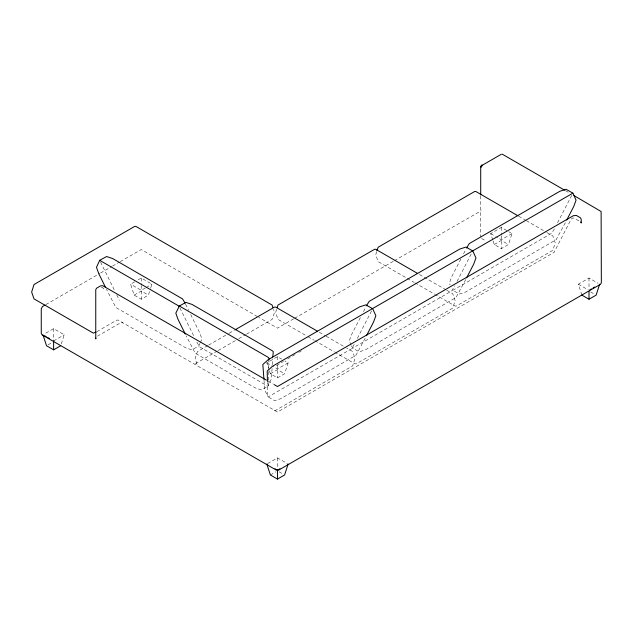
<?xml version="1.0" encoding="UTF-8"?>
<svg xmlns="http://www.w3.org/2000/svg" width="633" height="633" viewBox="0 0 633 633"><rect width="100%" height="100%" fill="white"/><g stroke="black" fill="none" stroke-linecap="round" stroke-linejoin="round"><path stroke-width="0.47" stroke-dasharray="3.17 2.37" d="M268.558 371.603L268.178 386.09L261.294 389.888L255.194 387.863L195.257 353.261L186.237 335.925M268.661 367.741L268.859 360.019M272.071 368.501L271.383 379.12L267.83 386.233L199.601 346.837L196.578 341.591M272.325 364.64L272.704 358.848M61.314 343.909L64.273 334.786L53.615 328.638L44.595 333.844M134.71 281.82L130.604 284.185L134.156 295.128L141.27 299.227L148.375 295.128L150.448 288.743M150.741 287.833L151.928 284.185L141.27 278.029L137.986 279.921M269.484 371.033L270.378 373.771L277.483 377.869L284.589 373.771L288.142 362.828L284.866 360.937M493.06 240.872L494.246 244.52L501.352 248.627L508.457 244.52L512.01 233.577L508.734 231.686M276.542 309.315L275.656 312.56L278.022 319.396L307.116 336.186M376.643 251.523L375.757 254.767L378.123 261.603L406.354 277.903M199.941 343.45L198.738 346.061L191.846 349.851L185.754 347.818L115.855 307.464L106.439 289.218M200.344 342.58L201.943 339.098L199.719 332.847L190.699 314.554M360.367 317.592L351.505 334.722L349.234 340.958L351.212 345.341M363.469 311.602L366.127 306.467M264.008 380.251L264.649 389.793L268.155 396.938L351.568 348.775L354.203 344.479M357.36 338.378L371.793 310.471M365.17 338.244L355.92 355.327L280.799 398.695L274.675 400.665L267.814 396.796L267.466 382.49M460.911 258.944L451.606 276.93L449.335 283.165L450.126 284.921M463.57 253.809L466.228 248.674M351.608 346.211L352.739 348.103L451.661 290.99L454.747 285.815M457.002 281.456L471.894 252.678M465.706 279.596L456.021 297.534L365.383 349.859L359.259 351.829L352.399 347.968M554.397 228.893L551.762 233.197L452.84 290.31L451.701 288.419M557.554 222.792L571.995 194.885M565.364 222.658L556.114 239.741L465.484 292.066L459.36 294.036L452.492 290.175M276.55 365.518L283.362 361.498M287.611 358.982L295.271 354.456M298.673 352.446L302.076 350.437M45.869 304.592L99.729 273.496M100.584 273.005L111.701 266.588M112.555 266.089L119.392 262.141M120.246 261.651L140.763 249.806L141.768 249.806L257.853 316.824M53.615 340.942L64.273 334.786M145.368 287.968L141.27 290.341L130.604 284.185M146.183 287.501L151.928 284.185M48.084 344.819L52.033 342.54M134.156 295.128L141.27 291.022L148.375 295.128M96.928 331.637L116.947 320.076L118.118 320.076L277.483 412.067L554.057 252.385L571.188 219.121L572.841 217.958L574.131 218.148L579.891 221.479M97.442 336.155L120.42 322.885L122.905 322.822M207.743 345.618L197.48 351.544L195.106 358.381L197.48 365.898M208.597 345.12L228.276 333.757M229.138 333.267L234.265 330.299M217.356 351.006L195.106 363.856L193.935 363.856M218.211 350.516L237.889 339.153M238.744 338.663L245.588 334.707M246.443 334.216L272.111 319.396L274.485 312.56L273.591 309.315M293.688 318.803L277.483 328.155L258.707 317.315M294.543 318.304L393.497 261.176M394.351 260.685L481.215 210.734M269.191 370.123L266.825 362.828L277.483 356.672L281.582 359.038M492.767 239.962L490.694 233.577L501.352 227.421L507.911 231.211M288.142 362.828L277.483 368.984L272.562 366.143M512.01 233.577L501.352 239.733L496.43 236.892M270.378 373.771L277.483 369.664L284.589 373.771M494.246 244.52L501.352 240.413L508.457 244.52M267.64 463.562L277.483 457.881L287.327 463.562M581.893 295.128L578.34 284.185L589.006 278.029L598.027 283.236M270.378 474.979L275.901 471.791M101.28 287.437L102.712 287.564L103.67 288.743L102.483 288.062M274.485 410.358L275.656 410.358L352.66 365.898L355.026 358.381L352.66 351.544L346.67 348.087M565.459 190.66L568.877 192.638M518.633 216.201L525.477 220.149M526.332 220.648L546.01 232.01M546.865 232.501L552.854 235.959L555.228 242.795L552.854 250.312L456.298 306.063L455.127 306.063L435.449 294.701M490.694 233.577L495.607 236.418M578.34 284.185L588.184 289.867M590.581 291.932L594.529 294.21M481.555 238.459L484.277 240.034L483.936 239.25M419.386 274.485L445.909 289.803M446.771 290.294L452.753 293.752L455.127 300.588L452.753 308.105L356.197 363.856L355.026 363.856L335.348 352.494M407.209 278.401L414.061 282.35M414.916 282.84L434.594 294.203M319.293 332.278L325.275 335.735M326.137 336.234L345.816 347.588M307.97 336.685L313.96 340.143M314.815 340.633L334.493 351.995M266.825 362.828L271.739 365.668M268.06 381.09L273.203 384.057M279.066 471.791L283.014 474.07M179.899 307.954L193.943 336.281M185.548 304.093L188.555 310.194M100.568 262.102L115 291.37M116.749 294.923L119.376 300.24M589.006 278.029L589.006 289.162M501.352 227.421L501.352 234.851M501.352 235.777L501.352 248.627M480.708 195.866L480.708 236.995M277.483 356.672L277.483 361.316M277.483 365.027L277.483 377.869M277.483 457.881L277.483 468.096M141.27 278.029L141.27 284.526M141.27 285.451L141.27 299.227M53.615 328.638L53.615 340.696"/><path stroke-width="0.95" d="M268.859 360.019L268.914 358.088L268.083 357.265L179.368 306.04L175.816 313.153L178.047 319.404L185.374 334.184M272.831 356.917L273.258 351.663L272.435 350.848L192.005 304.41L185.904 302.384L179.02 306.182M95.955 338.038L95.757 338.908L95.757 289.653L96.596 288.189L100.568 285.894L102.728 285.705L266.351 380.101M288.142 464.036L284.589 474.979L277.483 479.086L270.378 474.979L266.825 464.036M599.665 284.185L596.112 295.128L589.006 299.227L581.893 295.128M277.135 307.606L278.022 305.043L374.578 249.291L375.757 249.291L417.677 273.496M376.936 250.668L378.123 247.25L474.679 191.498L475.85 191.498L517.778 215.703M185.121 303.223L182.573 298.918L112.682 258.565L106.581 256.531L99.698 260.321L96.485 267.284L98.708 273.543L105.584 287.477M366.57 305.604L369.174 301.371L459.811 249.038L465.928 247.076L472.796 250.937L475.961 257.94L473.682 264.175L466.592 277.879M366.499 335.672L373.581 321.968L375.86 315.732L372.695 308.73L365.834 304.861L359.71 306.831L268.242 359.639L262.837 364.497L263.945 379.302M466.671 247.812L469.275 243.578L559.904 191.253L566.029 189.283L572.897 193.144L576.054 200.155L573.783 206.39L566.693 220.086M480.708 194.893L480.708 166.495L481.555 165.078L482.401 165.189L501.352 154.246M482.401 165.189L481.215 167.175L480.708 166.495M45.014 305.082L42.451 306.562L41.264 308.801L41.264 333.425L42.11 334.881L276.637 470.287M42.957 334.786L46.51 345.729L53.615 349.835L60.721 345.729M96.097 332.119L93.257 333.077L34.016 298.879L31.65 292.042L34.016 284.526L134.71 226.392L135.881 226.392L272.111 305.043L272.997 307.606M235.128 329.809L274.485 307.084L275.656 307.084L317.576 331.288M278.306 469.718L279.944 468.768M589.821 289.867L591.459 288.917M593.105 287.968L594.743 287.026M278.33 470.287L600.503 284.28L601.35 282.816L601.113 211.517L574.004 195.597M99.698 260.321L179.06 306.143M278.67 469.512L276.297 469.512M572.897 193.144L272.594 366.183L267.197 371.041L267.442 381.533M502.191 154.136L564.604 190.169M274.057 384.548L277.483 386.526L573.34 215.718L576.346 215.434L580.374 217.752L581.213 219.216L581.213 223.014L580.714 221.954M44.595 335.735L46.233 336.685M47.879 337.626L49.516 338.576M275.023 468.768L276.661 469.718M589.006 291.322L589.006 299.227M277.483 470.192L277.483 479.086M53.615 340.942L53.615 349.835"/></g></svg>
